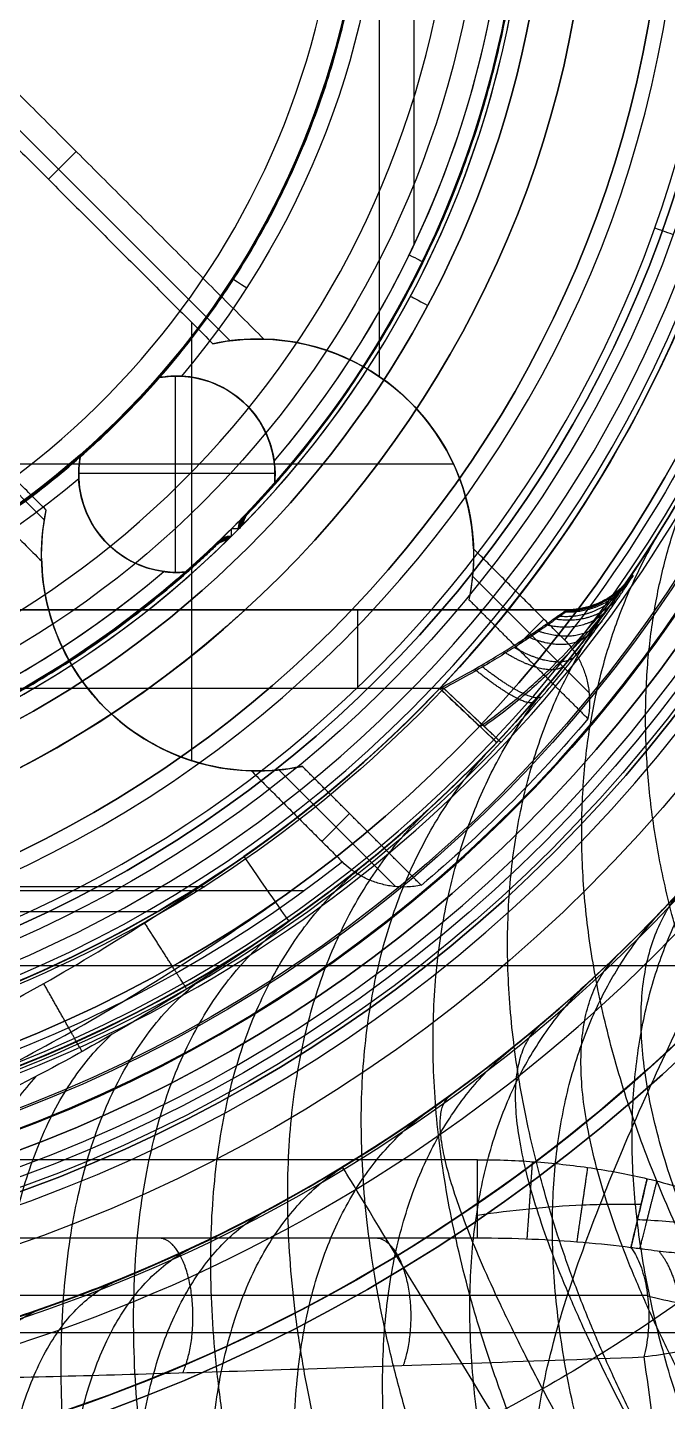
# Model space of a CAD drawing. Header units: centimetres. Extents: x -2.5 to 2.5, y -13.5 to 2.5.
# Drawn here: x 0.637 to 1.452, y -2.008 to -0.258 of the extents above; entities that cross this region are included whole.
import ezdxf

# ---------------------------------------------------------------- set-up
doc = ezdxf.new("R2010")
doc.units = ezdxf.units.CM
doc.layers.add('Default', color=7, linetype='Continuous', true_color=0x000000)

msp = doc.modelspace()

# ---------------------------------------------------------------- linework, layer by layer
at = {"layer": 'Default'}
for p, q in [((1.0854, -0.7032, 3.0503), (1.0854, 0.7032, 3.0503)), ((1.1293, -0.5354, 1.8), (1.1293, 0.5354, 1.8)), ((0.4443, -0.2066, 3.0183), (0.8951, -0.6574, 3.0183)), ((0.6638, -0.4517, 3.0003), (0.6992, -0.4164, 3.0502)), ((0.6587, -0.8856, 3.0107), (0.2962, -0.5231, 3.0107)), ((0.8459, -0.6338, 3.0002), (0.8459, -1.1919, 3.0002)), ((0.9301, -0.6551, 3.0447), (0.9301, -0.6551, 3.0002)), ((0.8258, -0.9523, 1.82), (0.8258, -0.7023, 1.82)), ((0.8273, -0.7023, 1.82), (0.8273, -0.7023, 1.8005)), ((1.1797, -0.8145, 3.0002), (0.6024, -0.8145, 3.0002)), ((0.7023, -0.8258, 1.82), (0.9523, -0.8258, 1.82)), ((0.7023, -0.8273, 1.82), (0.7023, -0.8273, 1.8005)), ((0.9523, -0.8273, 1.82), (0.9523, -0.8273, 1.8037)), ((0.8967, -0.906, 2), (0.8967, -0.8969, 2)), ((0.906, -0.8967, 2), (0.8969, -0.8967, 2)), ((0.6551, -0.9301, 3.0447), (0.6551, -0.9301, 3.0002)), ((1.2051, -0.9301, 3.0447), (1.2051, -0.9301, 3.0002)), ((0.8273, -0.9523, 1.82), (0.8273, -0.9523, 1.8037)), ((1.2038, -0.9571, 3.0247), (1.3523, -1.1056, 3.0247)), ((-1.3244, -1, -3.65), (1.3244, -1, -3.65)), ((1.2594, -1.0472, 3.0002), (1.2947, -1.0119, 3.0502)), ((0.9301, -1.2051, 3.0447), (0.9301, -1.2051, 3.0002)), ((1.1056, -1.3523, 3.0247), (0.9571, -1.2038, 3.0247)), ((1.0472, -1.2594, 3.0002), (1.0119, -1.2947, 3.0502)), ((-0.863, -1.352, -3.9), (0.863, -1.352, -3.9)), ((0.9894, -1.3577, 3.0503), (0.2505, -1.3577, 3.0503)), ((0.802, -1.3846, -3.4), (-0.802, -1.3846, -3.4)), ((0.7728, -1.8, 0.817), (-0.7728, -1.8, 0.817))]:
    msp.add_line(p, q, dxfattribs=at)
for centre, radius, start, end in [((0, 0, -12.2), 2.4997, 270, 90), ((0, 0, -11.7), 2.033, 44.4199, 268.9001), ((0, 0, -3.2), 2, 270, 90), ((0, 0, 1.625), 1.775, 270, 90), ((0, 0, 2.2181), 1.775, 270, 90), ((0, 0, 1.7716), 1.775, 270, 90), ((0, 0, 2.2306), 1.775, 270, 89.5314), ((0, 0, -11.7), 1.7086, 55.0032, 268.5991), ((0, 0, -11.7), 1.7086, 55.0032, 268.5991), ((0, 0, -3.2), 1.7, 270, 90), ((0, 0, 1.9431), 1.695, 270, 90), ((0, 0, 2.1931), 1.695, 270, 90), ((0, 0, 1.9681), 1.67, 270, 90), ((0, 0, -2.3), 1.6, 304.7778, 235.2223), ((0, 0, -2.85), 1.6, 270, 90), ((0, 0, 1.6), 1.575, 110.3329, 69.6671), ((0, 0, 0.5), 1.4698, 270, 90), ((0, 0, 1.4), 1.525, 112.0972, 67.9028), ((0, 0, 1.4), 1.3, 118.4482, 61.5518), ((0, 0, 1.425), 1.275, 118.4482, 61.5518), ((0, 0, 1.7315), 1.275, 118.4482, 61.5518), ((0, 0, 2.0381), 1.275, 269.6397, 61.5518), ((0, 0, 2.1431), 1.1815, 118.723, 61.277), ((0, 0, 2.0975), 1.037, 123.797, 56.203), ((0, 0, -11.7), 1.7086, 268.5991, 6.7221), ((0, 0, -11.7), 1.7086, 268.5991, 6.7221), ((0, 0, -11.7), 2.033, 268.9001, 5.6458), ((0, 0, -12.1), 2.15, 180, 0), ((0, 0, 2.7331), 1.8654, 180, 0), ((0, 0, -12.1), 1.85, 180, 0), ((0, 0, 2.3), 1.82, 180, 0), ((0, 0, 2.28), 1.8, 180, 0), ((0, 0, 1.4), 1.8, 180, 0), ((0, 0, 2.9845), 1.7739, 180, 360), ((0, 0, -11.9502), 1.7, 180, 0), ((0, 0, 1.4), 1.5927, 180, 0), ((0, 0, 1.3), 1.535, 180, 0), ((0, 0, 0.95), 1.535, 180, 0), ((0, 0, 0.865), 1.45, 180, 0), ((0, 0, 2.2036), 2.0033, 268.6052, 0), ((0, 0, 2.0421), 1.8, 270, 0), ((0, 0, -12), 2.15, 180, 0), ((0, 0, -12.2), 1.85, 180, 0), ((0, 0, -2.35), 1.45, 180, 0), ((0, 0, -2.445), 1.355, 180, 0), ((0, 0, -2.85), 1.355, 180, 0), ((0, 0, 0.502), 1.45, 270, 0), ((0, 0, 1.8), 1.2498, 319.5589, 358.7468), ((0, 0, 1.8), 1.2498, 320.8619, 358.7468), ((0.9301, -0.9301, 3.0503), 0.275, 1.6582, 88.3418), ((0.8273, -0.8273, 1.8), 0.125, 7.6297, 87.2861), ((0.8273, -0.8273, 1.8), 0.125, 182.7139, 262.3703), ((0, 0, 1.82), 1.2698, 316.2532, 318.5371), ((0, 0, 2), 1.2683, 314.0476, 315.9524), ((0, 0, 2), 1.275, 314.7176, 315.2824), ((0.9301, -0.9301, 3.0503), 0.275, 181.6582, 268.3418), ((0, 0, 1.8), 1.2498, 271.2532, 310.4411), ((0, 0, 1.8), 1.2498, 271.2532, 310.2723), ((0, 0, -3.4), 1.6001, 268.8984, 316.5695), ((0, 0, -3.999), 1.7039, 270, 316.6998)]:
    msp.add_arc(centre, radius, start, end, dxfattribs=at)
at = {"layer": 'Default', "extrusion": (0, 0, -1)}
for centre, radius, start, end in [((0, 0, 11.6), 2.133, 271.0999, 132.77), ((0, 0, 0.55), 2, 90, 196.6608), ((0, 0, -2.12), 1.845, 90, 270), ((0, 0, 0.9), 1.7, 336.1372, 203.8627), ((0, 0, -0.4), 1.7, 350.0409, 189.9591), ((0, 0, -1.9181), 1.775, 90, 270), ((0, 0, -2.2431), 1.775, 92.1373, 270), ((0, 0, -1.6), 1.75, 90, 270), ((0, 0, -1.9431), 1.75, 90, 270), ((0, 0, -2.1931), 1.75, 90, 270), ((0, 0, -2.1), 2, 121.2771, 271.3948), ((0, 0, 2.95), 1.7, 90, 270), ((0, 0, 3.075), 1.7, 90, 270), ((0, 0, -2.1), 2, 121.2771, 238.7227), ((0, 0, -0.5), 1.6, 350.0409, 189.9591), ((0, 0, -2.1681), 1.67, 90, 270), ((0, 0, -2.0681), 1.67, 90, 270), ((0, 0, -1.575), 1.55, 112.0972, 67.9028), ((0, 0, -1.425), 1.55, 112.0972, 67.9028), ((0, 0, -1.5), 1.55, 112.0972, 67.9028), ((0, 0, -1.4), 1.3, 118.4482, 61.5518), ((0, 0, -2.0084), 1.2682, 116.4705, 63.5295), ((0, 0, -2.1281), 1.2185, 121.2651, 270.3603), ((0, 0, -1.9358), 1.0688, 123.169, 56.831), ((0, 0, -1.8), 1.0898, 139.8675, 220.1325), ((0, 0, 2.3), 1.6, 160.3185, 235.2222), ((0, 0, 2.85), 1.6, 173.0769, 270), ((0, 0, 11.6), 2.133, 176.899, 271.0999), ((0, 0, 11.5897), 2.1324, 177.1805, 270), ((0, 0, 12.2), 2.15, 180, 0), ((0, 0, -2.7003), 1.9124, 180, 360), ((0, 0, 12), 1.85, 180, 0), ((0, 0, -2.3), 1.8322, 180, 0), ((0, 0, -1.721), 1.8, 180, 0), ((0, 0, -2.239), 1.8, 180, 0), ((0, 0, -1.125), 1.535, 180, 0), ((0, 0, 2.325), 1.45, 180, 0), ((0, 0, -0.6835), 1.45, 180, 0), ((0, 0, 2.6475), 1.355, 180, 0), ((0, 0, -2.1979), 1.8, 180, 270), ((0, 0, 12.2), 1.7, 180, 0), ((0, 0, 2.3), 1.45, 180, 0), ((0, 0, 11.7004), 1.7, 180, 271.4009), ((0, 0, -3.0503), 1.68, 180, 218.1628), ((0, 0, -1.9142), 1.269, 181.0979, 223.9022), ((-0.9301, -0.9301, -3.0002), 0.275, 78.0557, 191.9443), ((-0.9301, -0.9301, -3.0253), 0.275, 84.5153, 185.4847), ((-0.8273, -0.8273, -1.81), 0.125, 81.7048, 184.22), ((-0.8273, -0.8273, -1.81), 0.125, 265.7721, 8.3098), ((0, 0, -1.8), 1.0898, 229.8675, 310.1325), ((-0.9301, -0.9301, -3.0002), 0.275, 258.0557, 11.9443), ((0, 0, -1.82), 1.275, 224.3472, 225.6528), ((-0.9301, -0.9301, -3.0253), 0.275, 264.5153, 5.4847), ((0, 0, -1.9142), 1.269, 226.0979, 268.9021), ((0, 0, 3.6), 1.355, 227.562, 312.438), ((0, 0, 3.5), 1.355, 227.562, 312.438), ((0, 0, 3.4), 1.355, 234.273, 305.727), ((0, 0, 3.9), 1.6039, 223.3002, 271.1016), ((0, 0, -3.0002), 1.7666, 220.1292, 229.8708), ((0, 0, -3.0503), 1.68, 231.8372, 308.1628)]:
    msp.add_arc(centre, radius, start, end, dxfattribs=at)
at = {"layer": 'Default', "extrusion": (1.18574e-07, 1.91766e-06, -1)}
msp.add_arc((0, 0, -2.2849), 1.7524, 93.5352, 86.4648, dxfattribs=at)
at = {"layer": 'Default', "extrusion": (-4.41645e-08, 4.39232e-08, 1)}
msp.add_arc((0, 0, -2.2), 1.7, 304.7778, 235.2223, dxfattribs=at)
at = {"layer": 'Default', "extrusion": (1.79245e-07, -2.7403e-07, -1)}
msp.add_arc((0, 0, -2.0518), 1.0678, 123.139, 56.861, dxfattribs=at)
at = {"layer": 'Default', "extrusion": (0.336942, 0.941525, 0)}
msp.add_arc((-1.525, 1.425), 0.025, 180, 270, dxfattribs=at)
at = {"layer": 'Default', "extrusion": (-0.438556, -0.898704, 0)}
msp.add_arc((1.2498, 1.82), 0.02, 270, 0, dxfattribs=at)
at = {"layer": 'Default', "extrusion": (-0.541274, -0.840846, 0)}
msp.add_arc((1.0898, 1.82), 0.02, 180.0937, 270, dxfattribs=at)
at = {"layer": 'Default', "extrusion": (-0.471038, -0.882113, 0)}
msp.add_arc((1.3, 1.425), 0.025, 180, 270, dxfattribs=at)
at = {"layer": 'Default', "extrusion": (0.000203141, -2.20404e-05, -1)}
msp.add_arc((-0.8277, -0.8274, -1.8198), 0.125, 79.8626, 186.1923, dxfattribs=at)
at = {"layer": 'Default', "extrusion": (0.000209256, -0.000224171, -1)}
msp.add_arc((-0.8277, -0.8277, -1.8196), 0.125, 263.8103, 10.1372, dxfattribs=at)
at = {"layer": 'Default', "extrusion": (-0.00444, 2.10107e-08, 0.99999)}
msp.add_arc((1.308, -0.9, -3.5058), 0.1, 270, 325.7848, dxfattribs=at)
at = {"layer": 'Default', "extrusion": (-0.008877, -4.92389e-11, 0.999961)}
msp.add_arc((1.2918, -0.9, -3.8116), 0.1, 270, 325.8258, dxfattribs=at)
at = {"layer": 'Default', "extrusion": (1, 0, 0)}
msp.add_arc((-1.1, -3.5, 1.0574), 0.1, 0, 90, dxfattribs=at)
at = {"layer": 'Default', "extrusion": (-0.687474, -0.726209, -5.03747e-11)}
msp.add_arc((1.6001, -3.3, 0), 0.1, 269.9942, 0.0643, dxfattribs=at)
at = {"layer": 'Default', "extrusion": (0.685821, 0.72777, 3.60116e-10)}
msp.add_arc((-1.6039, -4, 0), 0.1, 90, 179.439, dxfattribs=at)
at = {"layer": 'Default', "extrusion": (-1.39414e-05, -5.99974e-06, -1)}
msp.add_arc((0, 0, 3.2999), 1.7001, 223.4305, 270, dxfattribs=at)
at = {"layer": 'Default', "extrusion": (-0.821371, -0.570395, 2.61895e-08)}
msp.add_arc((1.6, -2.2, 0), 0.1, 270, 0, dxfattribs=at)
at = {"layer": 'Default', "extrusion": (0.853284, 0.521446, -3.22632e-06)}
msp.add_arc((-3.65, 2.1, -0.0053), 1.65, 356.3437, 0, dxfattribs=at)
at = {"layer": 'Default', "extrusion": (0.854665, 0.51918, -1.05271e-05)}
msp.add_arc((-3.65, 2.1, 0), 1.65, 270, 356.3437, dxfattribs=at)
at = {"layer": 'Default', "extrusion": (1, 3.16364e-08, 3.18964e-08)}
msp.add_arc((-1.7, 0.6, 1.2102), 0.1, 180, 270, dxfattribs=at)
at = {"layer": 'Default', "extrusion": (-0.973266, 0.229683, 7.72604e-06)}
msp.add_arc((1.3506, 0.6, -1.7841), 0.1, 269.9999, 334.5402, dxfattribs=at)
at = {"layer": 'Default'}
for points, degree in [([(0.8053, -0.7043, 1.82), (0.8278, -0.6786, 1.82), (0.8703, -0.625, 1.8198), (0.9261, -0.5388, 1.8198), (0.9734, -0.4478, 1.8198), (1.0118, -0.3526, 1.8198), (1.0409, -0.2542, 1.8198), (1.0604, -0.1535, 1.8198), (1.0702, -0.0513, 1.8198), (1.0702, 0.0513, 1.8198), (1.0604, 0.1535, 1.8198), (1.0409, 0.2542, 1.8198), (1.0118, 0.3526, 1.8198), (0.9734, 0.4478, 1.8198), (0.9261, 0.5388, 1.8198), (0.8703, 0.625, 1.8198), (0.8278, 0.6786, 1.82), (0.8053, 0.7043, 1.82)], 3), ([(0.9516, -0.8408, 1.82), (0.9762, -0.813, 1.82), (1.0229, -0.7552, 1.8202), (1.0851, -0.6626, 1.8201), (1.139, -0.565, 1.8202), (1.1841, -0.4631, 1.8201), (1.2201, -0.3575, 1.8201), (1.2468, -0.2493, 1.8201), (1.2638, -0.1391, 1.8202), (1.2687, -0.0649, 1.8202), (1.2695, -0.0278, 1.8202)], 3), ([(0.4909, -0.2081, 3.0503), (0.7145, -0.4317, 3.0503), (0.9381, -0.6552, 3.0503)], 2), ([(0.4905, -0.2783, 3.0002), (0.6818, -0.4697, 3.0002), (0.8732, -0.6611, 3.0002)], 2), ([(1.6744, -0.294, -0.2541), (1.6688, -0.3257, -0.2979), (1.6557, -0.3899, -0.3933), (1.6289, -0.4906, -0.5568), (1.5928, -0.5981, -0.7411), (1.5446, -0.7141, -0.9466), (1.4795, -0.8422, -1.1781), (1.3898, -0.9841, -1.438), (1.2856, -1.1162, -1.6817), (1.1811, -1.2256, -1.8839), (1.0747, -1.3196, -2.0579), (1.0043, -1.3723, -2.1555), (0.9697, -1.3963, -2.2)], 3), ([(0.6611, -0.8732, 3.0002), (0.5011, -0.7132, 3.0002), (0.3411, -0.5533, 3.0002)], 2), ([(0.2959, -0.5787, 3.0503), (0.4756, -0.7584, 3.0503), (0.6552, -0.9381, 3.0503)], 2), ([(0.9381, -0.6552, 3.0503), (0.9154, -0.6546, 3.0347), (0.8939, -0.6567, 3.0179), (0.8732, -0.6611, 3.0002)], 3), ([(0.7043, -0.8053, 1.82), (0.7162, -0.7948, 1.82), (0.7397, -0.7734, 1.82), (0.7734, -0.7397, 1.82), (0.7948, -0.7162, 1.82), (0.8053, -0.7043, 1.82)], 3), ([(0.8332, -0.7025, 1.8), (0.8308, -0.7023, 1.8), (0.8261, -0.7023, 1.8005), (0.8197, -0.7025, 1.8026), (0.8143, -0.703, 1.8055), (0.8103, -0.7035, 1.8089), (0.8073, -0.7039, 1.8126), (0.8056, -0.7042, 1.8164), (0.8053, -0.7043, 1.8188), (0.8053, -0.7043, 1.82)], 3), ([(0.7043, -0.8053, 1.82), (0.7043, -0.8053, 1.8188), (0.7042, -0.8056, 1.8165), (0.7039, -0.8073, 1.8127), (0.7035, -0.8102, 1.809), (0.703, -0.8142, 1.8056), (0.7025, -0.8195, 1.8027), (0.7023, -0.8261, 1.8005), (0.7023, -0.8308, 1.8), (0.7025, -0.8332, 1.8)], 3), ([(0.6552, -0.9381, 3.0503), (0.6546, -0.9154, 3.0347), (0.6567, -0.8939, 3.0179), (0.6611, -0.8732, 3.0002)], 3), ([(0.9118, -0.8912, 1.8206), (0.9111, -0.8919, 1.8408), (0.9098, -0.8932, 1.8809), (0.9079, -0.8952, 1.9407), (0.9066, -0.8965, 1.9803), (0.906, -0.8971, 2)], 3), ([(0.9116, -0.8818, 2), (0.9123, -0.8813, 1.9792), (0.9136, -0.8805, 1.9381), (0.9155, -0.8792, 1.878), (0.9167, -0.8784, 1.8392), (0.9173, -0.878, 1.82)], 3), ([(0.9173, -0.878, 1.82), (0.9165, -0.8789, 1.82), (0.915, -0.8808, 1.8203), (0.9132, -0.8841, 1.8204), (0.9121, -0.8876, 1.8205), (0.9118, -0.89, 1.8206), (0.9118, -0.8912, 1.8206)], 3), ([(0.9118, -0.8912, 1.8206), (0.9118, -0.8912, 1.8205), (0.9118, -0.8912, 1.8203), (0.9118, -0.8912, 1.8201), (0.9118, -0.8912, 1.82)], 3), ([(0.8818, -0.9116, 2), (0.8828, -0.9106, 2), (0.885, -0.9089, 2), (0.8888, -0.907, 2), (0.8929, -0.906, 2), (0.8957, -0.9059, 2), (0.8971, -0.906, 2)], 3), ([(0.8971, -0.906, 2), (0.8965, -0.9066, 1.9803), (0.8952, -0.9079, 1.9407), (0.8932, -0.9098, 1.8809), (0.8919, -0.9111, 1.8408), (0.8912, -0.9118, 1.8206)], 3), ([(0.8408, -0.9516, 1.82), (0.845, -0.9479, 1.82), (0.8534, -0.9404, 1.82), (0.8658, -0.929, 1.82), (0.874, -0.9212, 1.8201), (0.878, -0.9173, 1.8201)], 3), ([(0.878, -0.9173, 1.8201), (0.8784, -0.9167, 1.8393), (0.8792, -0.9155, 1.8781), (0.8805, -0.9136, 1.9382), (0.8813, -0.9123, 1.9792), (0.8818, -0.9116, 2)], 3), ([(0.8912, -0.9118, 1.82), (0.89, -0.9118, 1.82), (0.8876, -0.9121, 1.82), (0.884, -0.9132, 1.82), (0.8808, -0.915, 1.82), (0.8789, -0.9165, 1.8201), (0.878, -0.9173, 1.8201)], 3), ([(0.8912, -0.9118, 1.8206), (0.89, -0.9118, 1.8206), (0.8876, -0.9121, 1.8205), (0.884, -0.9132, 1.8204), (0.8808, -0.915, 1.8204), (0.8789, -0.9165, 1.8201), (0.878, -0.9173, 1.8201)], 3), ([(0.8912, -0.9118, 1.82), (0.8912, -0.9118, 1.8201), (0.8912, -0.9118, 1.8203), (0.8912, -0.9118, 1.8205), (0.8912, -0.9118, 1.8206)], 3), ([(1.205, -0.9222, 3.0503), (1.2057, -0.9449, 3.0347), (1.2035, -0.9664, 3.0179), (1.1992, -0.987, 3.0002)], 3), ([(1.3209, -1.0381, 3.0503), (1.263, -0.9801, 3.0503), (1.205, -0.9222, 3.0503)], 2), ([(0.0278, -1.2695, 1.8202), (0.0649, -1.2687, 1.8202), (0.1391, -1.2638, 1.8202), (0.2493, -1.2468, 1.8202), (0.3575, -1.2201, 1.8202), (0.4631, -1.1841, 1.8202), (0.565, -1.139, 1.8202), (0.6626, -1.0851, 1.8201), (0.7552, -1.0229, 1.8202), (0.813, -0.9762, 1.82), (0.8408, -0.9516, 1.82)], 3), ([(1.4062, -0.9562, -3.4996), (1.4062, -0.9562, -3.4924), (1.4056, -0.9571, -3.4778), (1.4028, -0.961, -3.4555), (1.3981, -0.9678, -3.4334), (1.3912, -0.9775, -3.4115), (1.3822, -0.9902, -3.3904), (1.3706, -1.0061, -3.3702), (1.3562, -1.0254, -3.3514), (1.3388, -1.048, -3.3345), (1.318, -1.074, -3.3201), (1.2938, -1.1031, -3.3089), (1.266, -1.1349, -3.3016), (1.2455, -1.1573, -3.2999), (1.2346, -1.1687, -3.2999)], 3), ([(1.2401, -1.1686, -3.999), (1.2509, -1.1571, -3.999), (1.2714, -1.1347, -3.9973), (1.2989, -1.1029, -3.99), (1.3229, -1.0738, -3.9788), (1.3434, -1.0477, -3.9643), (1.3606, -1.025, -3.9473), (1.3747, -1.0057, -3.9284), (1.3859, -0.9899, -3.9082), (1.3946, -0.9772, -3.8871), (1.4011, -0.9676, -3.8652), (1.4055, -0.9609, -3.8431), (1.4079, -0.957, -3.821), (1.4083, -0.9562, -3.8065), (1.4083, -0.9562, -3.7993)], 3), ([(1.4083, -0.9562, -3.7993), (1.408, -0.9562, -3.766), (1.4074, -0.9562, -3.6994), (1.4067, -0.9562, -3.5995), (1.4064, -0.9562, -3.5329), (1.4062, -0.9562, -3.4996)], 3), ([(1.1992, -0.987, 3.0002), (1.2749, -1.0628, 3.0002), (1.3507, -1.1386, 3.0002)], 2), ([(-1.3255, -1, -3.8), (0, -1, -3.8), (1.3255, -1, -3.8)], 2), ([(0.9143, -1, -3.6), (0, -1, -3.6), (-0.9143, -1, -3.6)], 2), ([(0.9143, -1, -3.5), (0.9143, -1, -3.4957), (0.9137, -1.0005, -3.4871), (0.911, -1.0031, -3.4743), (0.9062, -1.0074, -3.4615), (0.8991, -1.0137, -3.4488), (0.8894, -1.0222, -3.4365), (0.8768, -1.0331, -3.4251), (0.861, -1.0464, -3.415), (0.8418, -1.0619, -3.4069), (0.8189, -1.0797, -3.4014), (0.8009, -1.0931, -3.4), (0.7912, -1.1, -3.4)], 3), ([(1.3235, -1, -3.5), (1.1189, -1, -3.5), (0.9143, -1, -3.5)], 2), ([(0.9143, -1, -3.5), (0.9143, -1, -3.55), (0.9143, -1, -3.6)], 2), ([(1.162, -1.1, -3.4), (1.1732, -1.0941, -3.4), (1.1943, -1.0825, -3.4011), (1.2219, -1.0667, -3.4053), (1.2456, -1.0523, -3.4117), (1.2658, -1.0395, -3.4199), (1.2827, -1.0284, -3.4297), (1.2964, -1.0191, -3.4407), (1.3071, -1.0117, -3.4525), (1.3148, -1.0062, -3.4646), (1.32, -1.0025, -3.4768), (1.3229, -1.0004, -3.4886), (1.3235, -1, -3.4962), (1.3235, -1, -3.5)], 3), ([(1.3255, -1, -3.8), (1.3256, -1, -3.8038), (1.3251, -1.0004, -3.8115), (1.3226, -1.0025, -3.8233), (1.3178, -1.0062, -3.8354), (1.3103, -1.0117, -3.8475), (1.3, -1.0191, -3.8594), (1.2865, -1.0285, -3.8704), (1.2699, -1.0396, -3.8802), (1.25, -1.0524, -3.8884), (1.2265, -1.0668, -3.8948), (1.1993, -1.0826, -3.899), (1.1784, -1.0941, -3.9), (1.1673, -1.1, -3.9)], 3), ([(1.3255, -1, -3.8), (1.3252, -1, -3.7667), (1.3247, -1, -3.7), (1.324, -1, -3.6), (1.3237, -1, -3.5333), (1.3235, -1, -3.5)], 3), ([(1.3209, -1.0381, 3.0503), (1.3239, -1.0411, 3.0503), (1.3298, -1.0477, 3.0497), (1.3375, -1.0591, 3.0471), (1.3441, -1.0721, 3.0426), (1.3492, -1.0868, 3.0358), (1.3525, -1.103, 3.0266), (1.3533, -1.1204, 3.0149), (1.3519, -1.1325, 3.0054), (1.3507, -1.1386, 3.0002)], 3), ([(1.1673, -1.1, -3.9), (0, -1.1, -3.9), (-1.1673, -1.1, -3.9)], 2), ([(1.162, -1.1, -3.4), (0.9766, -1.1, -3.4), (0.7912, -1.1, -3.4)], 2), ([(0.9222, -1.205, 3.0503), (0.9449, -1.2057, 3.0347), (0.9664, -1.2035, 3.0179), (0.987, -1.1992, 3.0002)], 3), ([(0.9222, -1.205, 3.0503), (0.9801, -1.263, 3.0503), (1.0381, -1.3209, 3.0503)], 2), ([(1.1386, -1.3507, 3.0002), (1.0628, -1.2749, 3.0002), (0.987, -1.1992, 3.0002)], 2), ([(1.645, -1.2789, 0.0726), (1.6229, -1.4162, 0.0254), (1.5728, -1.673, -0.0655), (1.4846, -2.0083, -0.1873), (1.3894, -2.2933, -0.2921), (1.2884, -2.5362, -0.3837), (1.1843, -2.7412, -0.4628), (1.0793, -2.9133, -0.5305), (0.9757, -3.0566, -0.5875), (0.8733, -3.1749, -0.6358), (0.7715, -3.2741, -0.6769), (0.668, -3.3585, -0.7124), (0.567, -3.4266, -0.7413), (0.4702, -3.4801, -0.764), (0.3752, -3.5216, -0.7819), (0.2801, -3.5532, -0.7957), (0.1849, -3.5752, -0.8054), (0.091, -3.5882, -0.811), (0.0301, -3.5905, -0.8122), (0, -3.5905, -0.8122)], 3), ([(0, -1.6783, -2.3), (0.0283, -1.6783, -2.3), (0.0864, -1.6758, -2.3), (0.1769, -1.6636, -2.3), (0.2732, -1.6419, -2.3), (0.3788, -1.6084, -2.3), (0.4952, -1.5607, -2.3), (0.6224, -1.4971, -2.3), (0.7606, -1.4164, -2.3), (0.8607, -1.3503, -2.3), (0.9126, -1.3142, -2.3)], 3), ([(1.1386, -1.3507, 3.0002), (1.1325, -1.3519, 3.0054), (1.1204, -1.3533, 3.0149), (1.103, -1.3525, 3.0266), (1.0868, -1.3492, 3.0358), (1.0721, -1.3441, 3.0426), (1.0591, -1.3375, 3.0471), (1.0477, -1.3298, 3.0497), (1.0411, -1.3239, 3.0503), (1.0381, -1.3209, 3.0503)], 3), ([(0.9697, -1.3963, -2.2), (0.9162, -1.4335, -2.2022), (0.8141, -1.5007, -2.2065), (0.675, -1.5815, -2.2119), (0.5491, -1.6444, -2.2164), (0.4354, -1.6916, -2.2201), (0.3338, -1.7255, -2.2229), (0.2426, -1.7488, -2.225), (0.1576, -1.7642, -2.2264), (0.0767, -1.7728, -2.2272), (0.0253, -1.7745, -2.2274), (0, -1.7745, -2.2274)], 3), ([(-1.95, -1.4528, 3.2502), (0, -1.4528, 3.2502), (1.95, -1.4528, 3.2502)], 2), ([(1.2102, -1.7, 0.5), (0, -1.7, 0.5), (-1.2102, -1.7, 0.5)], 2), ([(1.2102, -1.7, 0.5), (1.2361, -1.7, 0.5), (1.2866, -1.702, 0.5), (1.3602, -1.7105, 0.5), (1.4048, -1.7192, 0.5), (1.4262, -1.7242, 0.5)], 3), ([(1.4262, -1.7242, 0.5), (1.4401, -1.7275, 0.5), (1.4665, -1.7345, 0.5), (1.5026, -1.7462, 0.5), (1.5244, -1.7548, 0.5), (1.5347, -1.7592, 0.5)], 3), ([(1.6309, -1.7708, 0.4248), (1.6296, -1.7785, 0.4259), (1.6268, -1.7938, 0.4291), (1.621, -1.8164, 0.4366), (1.6133, -1.8383, 0.4466), (1.6033, -1.8587, 0.459), (1.5907, -1.878, 0.4737), (1.5747, -1.8958, 0.4906), (1.5547, -1.9116, 0.5095), (1.5304, -1.9251, 0.5296), (1.5007, -1.9364, 0.5509), (1.4641, -1.9454, 0.5726), (1.4367, -1.9495, 0.5855), (1.4221, -1.9512, 0.5914)], 3), ([(1.2102, -1.8, 0.6), (0, -1.8, 0.6), (-1.2102, -1.8, 0.6)], 2), ([(1.2102, -1.8, 0.6), (1.1393, -1.8, 0.6355), (1.0041, -1.8, 0.7041), (0.8196, -1.8, 0.7958), (0.6503, -1.8, 0.874), (0.4944, -1.8, 0.9368), (0.3535, -1.8, 0.9826), (0.2264, -1.8, 1.0124), (0.1099, -1.8, 1.0289), (-0.0013, -1.8, 1.034), (-0.113, -1.8, 1.0286), (-0.2301, -1.8, 1.0118), (-0.3574, -1.8, 0.9815), (-0.4976, -1.8, 0.9357), (-0.6528, -1.8, 0.8728), (-0.8218, -1.8, 0.7947), (-1.0055, -1.8, 0.7034), (-1.1398, -1.8, 0.6352), (-1.2102, -1.8, 0.6)], 3), ([(1.4055, -1.8121, 0.557), (1.386, -1.8096, 0.5612), (1.3455, -1.8052, 0.5701), (1.2798, -1.801, 0.5846), (1.2338, -1.8, 0.5948), (1.2102, -1.8, 0.6)], 3), ([(1.4055, -1.8121, 0.557), (1.4076, -1.8147, 0.5612), (1.4114, -1.8206, 0.5694), (1.4167, -1.8315, 0.5801), (1.421, -1.8441, 0.5892), (1.4245, -1.8582, 0.5963), (1.4269, -1.8734, 0.6013), (1.4282, -1.8893, 0.604), (1.4284, -1.9055, 0.6043), (1.4274, -1.9215, 0.6024), (1.4254, -1.9369, 0.5981), (1.4233, -1.9466, 0.5939), (1.4221, -1.9512, 0.5914)], 3), ([(-1.95, -1.9202, 2.7003), (0, -1.9202, 2.7003), (1.95, -1.9202, 2.7003)], 2), ([(1.4221, -1.9512, 0.5914), (1.4289, -2.0024, 0.5542), (1.4434, -2.1066, 0.4845), (1.4664, -2.2661, 0.3949), (1.4893, -2.4289, 0.3195), (1.5113, -2.5955, 0.258), (1.5302, -2.7562, 0.2127), (1.5444, -2.8987, 0.1833), (1.5488, -3.023, 0.1655), (1.5453, -3.1532, 0.1536), (1.5436, -3.2545, 0.15), (1.5427, -3.308, 0.15)], 3)]:
    msp.add_open_spline(points, degree=degree, dxfattribs=at)
for points, knots in [([(1.0384, -1.7093, 2.1), (1.059, -1.6968, 2.1), (1.1009, -1.6703, 2.0975), (1.1646, -1.6266, 2.0857), (1.2308, -1.5772, 2.0649), (1.3001, -1.5207, 2.0334), (1.3724, -1.456, 1.9891), (1.4473, -1.3818, 1.93), (1.5241, -1.2969, 1.8537), (1.6037, -1.1975, 1.7551), (1.6815, -1.0858, 1.6346), (1.7489, -0.9727, 1.5034), (1.7989, -0.8758, 1.3847), (1.8377, -0.7909, 1.2758), (1.8678, -0.7164, 1.1762), (1.8915, -0.651, 1.0849), (1.9101, -0.5936, 1.0009), (1.9249, -0.5436, 0.9237), (1.9365, -0.5004, 0.8525), (1.9456, -0.4635, 0.7869), (1.9527, -0.4327, 0.7265), (1.9581, -0.4073, 0.6709), (1.9622, -0.3872, 0.6198), (1.9651, -0.3719, 0.573), (1.9672, -0.3607, 0.5303), (1.9686, -0.3531, 0.4917), (1.9694, -0.3485, 0.457), (1.9698, -0.3463, 0.4264), (1.9699, -0.3459, 0.4084), (1.9699, -0.3459, 0.4)], [0, 0, 0, 0, 0.940384, 1.880814, 2.821243, 3.761672, 4.702101, 5.64253, 6.58296, 7.523389, 8.463818, 9.404247, 10.344677, 11.285106, 12.225535, 13.165964, 14.106394, 15.046823, 15.987252, 16.927681, 17.86811, 18.80854, 19.748969, 20.689398, 21.629827, 22.570257, 23.510686, 24.451115, 25.391544, 25.391544, 25.391544, 25.391544]), ([(1.8978, -0.6311, -0.6358), (1.8746, -0.7008, -0.7368), (1.8223, -0.8334, -0.9356), (1.7233, -1.022, -1.2263), (1.6134, -1.1871, -1.484), (1.4955, -1.3321, -1.7114), (1.3731, -1.4574, -1.9084), (1.2488, -1.5649, -2.0775), (1.1244, -1.6562, -2.2212), (1.0013, -1.7332, -2.3423), (0.8803, -1.7975, -2.4434), (0.762, -1.8506, -2.5268), (0.6465, -1.8939, -2.5949), (0.5337, -1.9286, -2.6494), (0.4235, -1.9557, -2.6919), (0.3155, -1.9759, -2.7236), (0.2088, -1.99, -2.7457), (0.1036, -1.9982, -2.7585), (0.0343, -2, -2.7613), (0, -2, -2.7613)], [0, 0, 0, 0, 1.999729, 3.999461, 5.999193, 7.998925, 9.998657, 11.998389, 13.99812, 15.997852, 17.997584, 19.997316, 21.997048, 23.99678, 25.996512, 27.996244, 29.995975, 31.995707, 33.995439, 33.995439, 33.995439, 33.995439]), ([(-0.7043, -0.8053, 1.82), (-0.6786, -0.8278, 1.82), (-0.625, -0.8703, 1.8198), (-0.5388, -0.9261, 1.8199), (-0.4478, -0.9734, 1.8198), (-0.3526, -1.0118, 1.8199), (-0.2542, -1.0409, 1.8198), (-0.1535, -1.0604, 1.8198), (-0.0513, -1.0702, 1.8198), (0.0513, -1.0702, 1.8198), (0.1535, -1.0604, 1.8198), (0.2542, -1.0409, 1.8198), (0.3526, -1.0118, 1.8198), (0.4478, -0.9734, 1.8198), (0.5388, -0.9261, 1.8198), (0.625, -0.8703, 1.8198), (0.6786, -0.8278, 1.82), (0.7043, -0.8053, 1.82)], [-15.391544, -15.391544, -15.391544, -15.391544, -14.365473, -13.339367, -12.313262, -11.287157, -10.261052, -9.234947, -8.208841, -7.182736, -6.156631, -5.130526, -4.104421, -3.078316, -2.05221, -1.026105, 0, 0, 0, 0]), ([(0.9516, -0.8408, 1.82), (0.9516, -0.8408, 1.819), (0.9516, -0.8405, 1.8168), (0.9518, -0.8391, 1.8135), (0.952, -0.8367, 1.8102), (0.9522, -0.8333, 1.8072), (0.9523, -0.8291, 1.8045), (0.9523, -0.8239, 1.8022), (0.952, -0.8177, 1.8005), (0.9515, -0.8131, 1.8), (0.9512, -0.8107, 1.8)], [-0.3961672, -0.3961672, -0.3961672, -0.3961672, -0.3471037, -0.2975175, -0.2479312, -0.198345, -0.1487587, -0.0991725, -0.0495862, 0, 0, 0, 0]), ([(0.906, -0.8971, 2), (0.9059, -0.8957, 2), (0.906, -0.8929, 2), (0.907, -0.8888, 2), (0.9089, -0.885, 2), (0.9106, -0.8828, 2), (0.9116, -0.8818, 2)], [-0.1689512, -0.1689512, -0.1689512, -0.1689512, -0.1267134, -0.0844756, -0.0422378, 0, 0, 0, 0]), ([(0.9075, -0.888, 2), (0.9077, -0.8879, 1.9904), (0.9084, -0.8877, 1.9673), (0.9094, -0.8873, 1.9316), (0.9105, -0.8869, 1.893), (0.9116, -0.8865, 1.8562), (0.9123, -0.8862, 1.8321), (0.9126, -0.886, 1.8205)], [0.1347652, 0.1347652, 0.1347652, 0.1347652, 0.1517378, 0.1753313, 0.1975874, 0.2196693, 0.2401293, 0.2401293, 0.2401293, 0.2401293]), ([(0.9173, -0.878, 1.82), (0.9165, -0.8789, 1.82), (0.915, -0.8808, 1.8199), (0.9132, -0.884, 1.82), (0.9121, -0.8876, 1.82), (0.9118, -0.89, 1.82), (0.9118, -0.8912, 1.82)], [0, 0, 0, 0, 0.0366819, 0.0733836, 0.1100854, 0.1467871, 0.1467871, 0.1467871, 0.1467871]), ([(0.9156, -0.8801, 1.82), (0.9151, -0.8809, 1.82), (0.9136, -0.8832, 1.8201), (0.9122, -0.887, 1.8202), (0.9118, -0.89, 1.8203), (0.9118, -0.8912, 1.8203)], [0.052978, 0.052978, 0.052978, 0.052978, 0.0815745, 0.1365544, 0.1733568, 0.1733568, 0.1733568, 0.1733568]), ([(0.886, -0.9126, 1.8205), (0.886, -0.9126, 1.822), (0.8862, -0.9121, 1.8377), (0.8866, -0.9112, 1.8688), (0.8871, -0.9099, 1.9152), (0.8876, -0.9086, 1.9593), (0.8879, -0.9078, 1.988), (0.888, -0.9075, 2)], [0.7598846, 0.7598846, 0.7598846, 0.7598846, 0.7625517, 0.7874702, 0.8146948, 0.8441893, 0.8652348, 0.8652348, 0.8652348, 0.8652348]), ([(0.8912, -0.9118, 1.8203), (0.8907, -0.9118, 1.8203), (0.8888, -0.9119, 1.8203), (0.8855, -0.9127, 1.8202), (0.8826, -0.914, 1.8201), (0.8812, -0.9149, 1.82), (0.8809, -0.915, 1.82)], [0.0260536, 0.0260536, 0.0260536, 0.0260536, 0.0423827, 0.0847091, 0.1264871, 0.1362608, 0.1362608, 0.1362608, 0.1362608]), ([(1.2808, -2.1085, 0.9498), (1.2808, -2.0727, 0.9812), (1.2888, -1.9979, 1.0436), (1.3221, -1.8744, 1.1312), (1.369, -1.7468, 1.207), (1.4249, -1.6169, 1.2711), (1.4861, -1.4864, 1.3239), (1.5497, -1.3573, 1.3665), (1.6149, -1.2291, 1.4002), (1.6817, -1.1, 1.4264), (1.7344, -0.9992, 1.4411), (1.7646, -0.9416, 1.4474), (1.7715, -0.9283, 1.4488)], [1.131803, 1.131803, 1.131803, 1.131803, 5.068049, 8.702734, 12.10703, 15.391469, 18.50022, 21.420031, 24.221033, 26.973401, 29.704206, 30.513827, 30.513827, 30.513827, 30.513827]), ([(0.8107, -0.9512, 1.8), (0.8131, -0.9515, 1.8), (0.8177, -0.952, 1.8005), (0.8239, -0.9523, 1.8022), (0.8291, -0.9523, 1.8045), (0.8333, -0.9522, 1.8072), (0.8367, -0.952, 1.8103), (0.8391, -0.9518, 1.8136), (0.8405, -0.9516, 1.8169), (0.8408, -0.9516, 1.819), (0.8408, -0.9516, 1.82)], [-0.396485, -0.396485, -0.396485, -0.396485, -0.3469244, -0.2973637, -0.2478031, -0.1982425, -0.1486819, -0.0991212, -0.0495606, -0.0005237, -0.0005237, -0.0005237, -0.0005237]), ([(1.2134, -1.1486, -3.3707), (1.2134, -1.1486, -3.3707), (1.2292, -1.1376, -3.3668), (1.2592, -1.1147, -3.3619), (1.3004, -1.0778, -3.3643), (1.3347, -1.0425, -3.3769), (1.3618, -1.0116, -3.3991), (1.3809, -0.988, -3.4292), (1.3918, -0.9738, -3.4638), (1.3942, -0.9707, -3.4882), (1.3943, -0.9707, -3.4997), (1.3943, -0.9707, -3.4997)], [0, 0, 0, 0, 0, 0.191233, 0.363292, 0.518354, 0.658127, 0.784384, 0.897807, 1, 1, 1, 1, 1]), ([(1.3959, -0.9711, -3.7994), (1.3961, -0.971, -3.8136), (1.393, -0.9756, -3.8436), (1.3775, -0.9963, -3.8838), (1.351, -1.0287, -3.9149), (1.3146, -1.0681, -3.9334), (1.2695, -1.1101, -3.9384), (1.2361, -1.1359, -3.9333), (1.2185, -1.1483, -3.9289)], [0, 0, 0, 0, 0.127159, 0.267045, 0.421247, 0.593632, 0.785821, 1, 1, 1, 1]), ([(1.3703, -0.9884, -3.4998), (1.3704, -0.9884, -3.5325), (1.371, -0.9884, -3.6324), (1.3717, -0.9884, -3.7323), (1.3724, -0.9884, -3.7996)], [0.030003, 0.030003, 0.030003, 0.030003, 1.010513, 3.030303, 3.030303, 3.030303, 3.030303]), ([(1.9411, -1.1507, 0.0005), (1.9205, -1.2711, -0.0486), (1.8733, -1.5027, -0.1464), (1.7835, -1.8312, -0.2895), (1.6823, -2.121, -0.4179), (1.5757, -2.3704, -0.5292), (1.4649, -2.5845, -0.6266), (1.3497, -2.7714, -0.713), (1.2313, -2.9339, -0.789), (1.1154, -3.0697, -0.8528), (1.0012, -3.1833, -0.9072), (0.8861, -3.2806, -0.9543), (0.7708, -3.3628, -0.9945), (0.6564, -3.4309, -1.0279), (0.5447, -3.4855, -1.0548), (0.4347, -3.5283, -1.0761), (0.3249, -3.5609, -1.0924), (0.215, -3.5837, -1.1039), (0.1062, -3.5972, -1.1106), (0.0352, -3.5997, -1.1121), (0, -3.5997, -1.1121)], [-35.873472, -35.873472, -35.873472, -35.873472, -33.880462, -31.887452, -29.894442, -27.901432, -25.908422, -23.915412, -21.922402, -19.929392, -17.936382, -15.943372, -13.950362, -11.957352, -9.964342, -7.971332, -5.978322, -3.985312, -1.992302, 0, 0, 0, 0]), ([(0, -1.7491, -2.2707), (0, -1.7491, -2.2707), (0.0337, -1.7491, -2.2707), (0.1018, -1.7457, -2.2707), (0.2073, -1.7302, -2.2707), (0.3194, -1.7027, -2.2707), (0.4399, -1.6612, -2.2707), (0.566, -1.6056, -2.2707), (0.6956, -1.5372, -2.2707), (0.8254, -1.4587, -2.2707), (0.9107, -1.4016, -2.2707), (0.953, -1.3723, -2.2707)], [0, 0, 0, 0, 0, 0.095495, 0.193336, 0.303185, 0.424853, 0.558747, 0.7004, 0.84951, 1, 1, 1, 1]), ([(1.2102, -1.7707, 0.5293), (1.2319, -1.7674, 0.526), (1.2761, -1.7618, 0.5198), (1.3455, -1.7568, 0.5118), (1.3934, -1.7562, 0.5076), (1.4186, -1.7568, 0.5058), (1.4186, -1.7568, 0.5058)], [0, 0, 0, 0, 0.322184, 0.647082, 1, 1, 1, 1, 1]), ([(1.5347, -1.7592, 0.5), (1.5352, -1.7634, 0.5), (1.536, -1.7715, 0.5004), (1.5361, -1.7822, 0.502), (1.5351, -1.7916, 0.5043), (1.5329, -1.7994, 0.5072), (1.5297, -1.8055, 0.5103), (1.5258, -1.8101, 0.5134), (1.521, -1.8137, 0.5167), (1.5151, -1.8165, 0.5202), (1.5079, -1.8185, 0.524), (1.4995, -1.8197, 0.528), (1.4899, -1.8202, 0.5321), (1.4791, -1.82, 0.5362), (1.4672, -1.8193, 0.5404), (1.454, -1.8181, 0.5446), (1.4394, -1.8164, 0.5488), (1.4234, -1.8145, 0.5529), (1.4117, -1.8129, 0.5557), (1.4055, -1.8121, 0.557)], [0, 0, 0, 0, 0.10993, 0.219863, 0.329796, 0.439729, 0.549662, 0.659595, 0.769528, 0.879461, 0.989394, 1.099327, 1.20926, 1.319192, 1.429125, 1.539058, 1.648991, 1.758924, 1.868857, 1.868857, 1.868857, 1.868857]), ([(1.414, -1.7762, 0.5154), (1.418, -1.7764, 0.515), (1.4347, -1.7772, 0.513), (1.4641, -1.7792, 0.5098), (1.5004, -1.7834, 0.5064), (1.5242, -1.7873, 0.5046), (1.5352, -1.7894, 0.5038)], [0.14486377, 0.14486377, 0.14486377, 0.14486377, 0.15334372, 0.17975913, 0.20607006, 0.22886175, 0.22886175, 0.22886175, 0.22886175]), ([(1.4267, -1.8735, 0.6009), (1.4406, -1.8768, 0.5952), (1.4665, -1.8828, 0.5828), (1.502, -1.8892, 0.5608), (1.5334, -1.8897, 0.5367), (1.5603, -1.8814, 0.5122), (1.5818, -1.8628, 0.4907), (1.5967, -1.8353, 0.4751), (1.6048, -1.8019, 0.4675), (1.6062, -1.7792, 0.468), (1.6063, -1.7679, 0.4693), (1.6063, -1.7679, 0.4693)], [0.000006, 0.000006, 0.000006, 0.000006, 0.1503755, 0.2875183, 0.4132639, 0.528431, 0.634121, 0.7432535, 0.8646852, 1, 1.0000028, 1.0000028, 1.0000028, 1.0000028]), ([(1.5292, -1.8351, -0.1246), (1.5191, -1.8429, -0.1392), (1.4669, -1.8823, -0.2145), (1.3739, -1.9456, -0.342), (1.2518, -2.0159, -0.4966), (1.1358, -2.0727, -0.6332), (1.0231, -2.1195, -0.7567), (0.9113, -2.158, -0.8705), (0.8031, -2.1882, -0.9724), (0.7034, -2.2102, -1.0591), (0.6147, -2.2253, -1.1301), (0.5354, -2.2355, -1.1884), (0.4617, -2.2425, -1.2381), (0.3904, -2.247, -1.2815), (0.3208, -2.2496, -1.3188), (0.2528, -2.2508, -1.3498), (0.186, -2.251, -1.3743), (0.1187, -2.2507, -1.3923), (0.0568, -2.2504, -1.4018), (0.0169, -2.2503, -1.4036), (0, -2.2503, -1.4036)], [14.86413, 14.86413, 14.86413, 14.86413, 15.562228, 18.458655, 21.119642, 23.517518, 25.848067, 28.188775, 30.468217, 32.573514, 34.433886, 36.099976, 37.694218, 39.302963, 40.924426, 42.545401, 44.183165, 45.861617, 47.655354, 48.97419, 48.97419, 48.97419, 48.97419]), ([(1.7774, -1.8385, -0.2931), (1.7671, -1.8479, -0.308), (1.7141, -1.896, -0.3841), (1.6187, -1.9746, -0.5134), (1.4913, -2.065, -0.6708), (1.3684, -2.141, -0.8104), (1.247, -2.2062, -0.937), (1.1245, -2.2629, -1.0541), (1.0036, -2.3107, -1.1595), (0.8898, -2.3486, -1.2494), (0.7866, -2.3775, -1.3234), (0.6925, -2.3998, -1.3845), (0.6032, -2.4175, -1.4368), (0.5152, -2.4319, -1.4825), (0.4272, -2.4433, -1.5221), (0.3395, -2.4521, -1.555), (0.2516, -2.4586, -1.5812), (0.1614, -2.463, -1.6004), (0.0775, -2.4652, -1.6105), (0.0231, -2.4656, -1.6125), (0, -2.4656, -1.6125)], [8.72045, 8.72045, 8.72045, 8.72045, 9.401664, 12.224496, 14.81787, 17.154818, 19.42615, 21.707383, 23.928906, 25.98071, 27.793811, 29.417568, 30.971302, 32.53917, 34.119433, 35.69922, 37.295371, 38.931175, 40.679335, 41.964588, 41.964588, 41.964588, 41.964588]), ([(1.4266, -1.873, 0.6007), (1.3254, -1.873, 0.6495), (1.1335, -1.873, 0.7463), (0.857, -1.873, 0.8859), (0.5991, -1.873, 1.0026), (0.352, -1.873, 1.0873), (0.1052, -1.873, 1.1322), (-0.1518, -1.873, 1.1283), (-0.4183, -1.873, 1.0694), (-0.6799, -1.873, 0.9684), (-0.9317, -1.873, 0.8486), (-1.1776, -1.873, 0.7238), (-1.3414, -1.873, 0.6419), (-1.426, -1.873, 0.601)], [0.310957, 0.310957, 0.310957, 0.310957, 3.857067, 7.078632, 9.983778, 12.572517, 14.958181, 17.368997, 20.051775, 23.022532, 25.885293, 28.686622, 31.653513, 31.653513, 31.653513, 31.653513]), ([(-0.0483, -1.9853, 1.0834), (-0.0143, -1.9854, 1.0847), (0.0554, -1.9854, 1.0846), (0.1619, -1.9849, 1.0761), (0.2746, -1.9838, 1.0581), (0.394, -1.982, 1.03), (0.5235, -1.9796, 0.9904), (0.6673, -1.9761, 0.9372), (0.8269, -1.9716, 0.8697), (1.0029, -1.966, 0.789), (1.1986, -1.9592, 0.6959), (1.3445, -1.954, 0.627), (1.4221, -1.9512, 0.5914)], [14.466655, 14.466655, 14.466655, 14.466655, 15.981697, 17.579867, 19.178036, 20.776206, 22.374376, 23.972545, 25.570715, 27.168885, 28.767055, 30.365224, 30.365224, 30.365224, 30.365224])]:
    msp.add_open_spline(points, degree=3, knots=knots, dxfattribs=at)
for points, weights in [([(1.5687, -1.6731, -0.0662), (1.3941, -1.3349, -0.3592), (1.3804, -1.029, -0.7138), (1.5067, -0.7873, -1.0789)], [1.00105375188, 1.00912260977, 1.06353050787, 1.16427744617]), ([(0.9069, -0.8962, 1.9708), (0.9066, -0.8905, 1.971), (0.9086, -0.8852, 1.9711), (0.9125, -0.8812, 1.9714)], [1.04784771699, 0.986938570005, 0.984181479479, 1.03957644541]), ([(0.9082, -0.8948, 1.9307), (0.908, -0.8894, 1.9308), (0.91, -0.8843, 1.931), (0.9138, -0.8803, 1.9312)], [1.03786935325, 0.98530346992, 0.987462024423, 1.04434501676]), ([(0.9094, -0.8936, 1.8928), (0.9094, -0.8883, 1.8929), (0.9114, -0.8833, 1.893), (0.915, -0.8795, 1.8932)], [1.02988978256, 0.984552790759, 0.990791353783, 1.04860547163]), ([(0.9107, -0.8924, 1.8552), (0.9107, -0.8872, 1.8553), (0.9127, -0.8825, 1.8554), (0.9162, -0.8788, 1.8556)], [1.02314386452, 0.984455273679, 0.994272207702, 1.05259466659]), ([(0.9122, -0.8876, 1.82), (0.9122, -0.8876, 1.8202), (0.9122, -0.8876, 1.8203), (0.9122, -0.8876, 1.8205)], [1.0000355911, 0.999983605817, 0.999988568823, 1.00005048012]), ([(0.9141, -0.8825, 1.82), (0.9141, -0.8825, 1.8201), (0.9141, -0.8825, 1.8202), (0.9141, -0.8825, 1.8203)], [1.00000767618, 0.99998967335, 1.00000333685, 1.00004866668]), ([(1.515, -1.8887, -0.144), (1.3034, -1.4958, -0.4526), (1.2896, -1.1481, -0.8511), (1.4478, -0.891, -1.2676)], [1.00011808066, 0.997103150814, 1.05182291941, 1.16427738644]), ([(0.8943, -0.9088, 1.9137), (0.8889, -0.9086, 1.9138), (0.8838, -0.9106, 1.914), (0.88, -0.9144, 1.9142)], [1.03413530776, 0.984873695418, 0.988930185572, 1.04630477822]), ([(0.8959, -0.9072, 1.9639), (0.8903, -0.9069, 1.964), (0.8851, -0.9088, 1.9642), (0.881, -0.9127, 1.9644)], [1.04600092884, 0.986584461274, 0.984726341555, 1.04042656969]), ([(0.878, -0.9173, 1.8201), (0.878, -0.9173, 1.8201), (0.878, -0.9173, 1.8201), (0.878, -0.9173, 1.8201)], [1.00002427095, 1.00002427569, 1.00002428044, 1.0000242852]), ([(0.8914, -0.9116, 1.8249), (0.8864, -0.9118, 1.825), (0.8817, -0.9137, 1.8252), (0.8782, -0.9172, 1.8253)], [1.01846065344, 0.984775118151, 0.997189601396, 1.05570410318]), ([(0.8928, -0.9103, 1.8673), (0.8876, -0.9103, 1.8674), (0.8827, -0.9122, 1.8676), (0.879, -0.9158, 1.8678)], [1.02520745983, 0.984413909237, 0.993132897228, 1.05136442381]), ([(0.8817, -0.9145, 1.82), (0.8817, -0.9145, 1.8201), (0.8817, -0.9145, 1.8202), (0.8817, -0.9145, 1.8204)], [1.00000104984, 0.99999487507, 1.00001593862, 1.00006424048]), ([(0.8855, -0.9128, 1.82), (0.8855, -0.9128, 1.8202), (0.8855, -0.9128, 1.8203), (0.8855, -0.9128, 1.8205)], [1.00001617997, 0.999985281353, 0.999998637662, 1.0000562489]), ([(0.8896, -0.9119, 1.82), (0.8896, -0.9119, 1.8202), (0.8896, -0.9119, 1.8204), (0.8896, -0.9119, 1.8206)], [1.0000478475, 0.999980866355, 0.999984209791, 1.0000578778]), ([(1.4033, -0.9602, -3.461), (1.3841, -0.9884, -3.4693), (1.3538, -1.0028, -3.4763), (1.3208, -1.0019, -3.4807)], [1.00990076561, 0.97580061741, 1.02978608955, 1.17185718202]), ([(1.4062, -0.9562, -3.4996), (1.3867, -0.9849, -3.4997), (1.3564, -1, -3.4999), (1.3235, -1, -3.5)], [1.00885456785, 0.976945360301, 1.03127956495, 1.1718571818]), ([(1.4068, -0.9562, -3.5976), (1.3877, -0.9842, -3.5977), (1.3579, -1, -3.5978), (1.324, -1, -3.598)], [1.06176252142, 0.979454817219, 0.979412514614, 1.0616356136]), ([(1.4083, -0.9562, -3.7993), (1.3939, -0.9773, -3.7994), (1.373, -0.9915, -3.7996), (1.3487, -0.9973, -3.7998)], [1.00945642437, 0.984958628592, 1.00805879172, 1.07875691375]), ([(1.3941, -0.9734, -3.421), (1.3757, -0.9998, -3.4379), (1.3454, -1.0117, -3.4522), (1.3121, -1.0081, -3.4607)], [1.01354962422, 0.972346159999, 1.02511534602, 1.17185718227]), ([(1.4045, -0.9623, -3.8469), (1.3854, -0.9901, -3.837), (1.3551, -1.0041, -3.8288), (1.322, -1.0029, -3.8238)], [1.01079212696, 0.975110222695, 1.02790936787, 1.16918956249]), ([(1.4501, -2.1081, -0.2241), (1.1989, -1.6543, -0.5417), (1.1848, -1.2627, -0.9869), (1.3775, -0.9963, -1.4607)], [1.00312717935, 0.985932063225, 1.03964877819, 1.16427732425]), ([(1.3776, -0.9965, -3.3826), (1.3607, -1.0199, -3.4084), (1.3304, -1.0274, -3.4297), (1.2965, -1.0189, -3.4414)], [1.02150512542, 0.966639591044, 1.01675694342, 1.17185718255]), ([(1.3915, -0.9817, -3.8943), (1.3735, -1.0069, -3.874), (1.3432, -1.0172, -3.8572), (1.3098, -1.012, -3.8476)], [1.01628250422, 0.970436519923, 1.02140553939, 1.1691895626]), ([(1.3685, -1.0142, -3.9365), (1.3527, -1.035, -3.9059), (1.3224, -1.0391, -3.8812), (1.2881, -1.0273, -3.8687)], [1.02874930258, 0.963087787204, 1.00990120725, 1.16918956273]), ([(1.3534, -1.029, -3.3491), (1.3389, -1.0482, -3.3837), (1.3086, -1.0493, -3.4115), (1.2738, -1.0342, -3.4247)], [1.03639356752, 0.95940760816, 1.00456214661, 1.17185718286]), ([(1.3353, -1.058, -3.9698), (1.323, -1.073, -3.9294), (1.2927, -1.0684, -3.8979), (1.2569, -1.048, -3.8854)], [1.05302925683, 0.954529335675, 0.993249437687, 1.16918956286]), ([(1.3214, -1.0697, -3.3229), (1.3104, -1.0834, -3.3659), (1.2801, -1.0765, -3.3994), (1.2437, -1.0534, -3.4115)], [1.06210869705, 0.951826759856, 0.988409588572, 1.1718571832]), ([(1.2818, -1.1168, -3.3059), (1.2755, -1.1241, -3.357), (1.2452, -1.1073, -3.395), (1.2064, -1.0755, -3.403)], [1.10429684492, 0.945511515723, 0.968031628611, 1.17185718358]), ([(1.2923, -1.1104, -3.9914), (1.285, -1.1182, -3.9417), (1.2547, -1.1029, -3.9048), (1.2165, -1.0726, -3.8962)], [1.09616542058, 0.947018715357, 0.97136009617, 1.16918956302]), ([(1.3818, -2.3042, -0.2966), (1.0949, -1.7908, -0.615), (1.0801, -1.3585, -1.1036), (1.3044, -1.0902, -1.6338)], [1.00944516694, 0.976887931063, 1.02849863112, 1.16427726712]), ([(1.2346, -1.1687, -3.2999), (1.2347, -1.1688, -3.3585), (1.2046, -1.1403, -3.4), (1.162, -1.1, -3.4)], [1.17188288014, 0.942714272319, 0.94270570694, 1.171857184]), ([(1.2364, -1.1651, -3.9685), (1.2259, -1.1553, -3.9253), (1.1992, -1.13, -3.9), (1.1673, -1.1, -3.9)], [1.05739414618, 0.953436834605, 0.990701973606, 1.16918956319]), ([(1.3122, -2.4756, -0.361), (0.9958, -1.9054, -0.6734), (0.9801, -1.436, -1.2011), (1.2312, -1.1722, -1.7852)], [1.01797892551, 0.969762062509, 1.01852815922, 1.16427721563]), ([(1.2368, -2.6364, -0.4225), (0.8954, -2.0081, -0.7225), (0.8786, -1.5026, -1.2879), (1.1532, -1.249, -1.9273)], [1.02874209217, 0.963771094152, 1.00894945196, 1.16427716559]), ([(1.6001, -2.3099, -0.5023), (1.3574, -1.8755, -0.7717), (1.3448, -1.5096, -1.1851), (1.5346, -1.2826, -1.6338)], [1.00945131404, 0.976881456361, 1.02849002281, 1.16427701338]), ([(1.1526, -2.7912, -0.4826), (0.7921, -2.1021, -0.7639), (0.7738, -1.5601, -1.3664), (1.0678, -1.3228, -2.064)], [1.04185222077, 0.958672204746, 0.999480502933, 1.16427711533]), ([(1.9184, -2.4646, 0.4442), (1.4902, -1.9621, 0.6715), (1.3086, -1.5324, 1.2135), (1.4752, -1.3505, 1.9015)], [1.17847884468, 0.999734165133, 0.955247668356, 1.04501935435]), ([(1.5171, -2.482, -0.5801), (1.2493, -1.9995, -0.8444), (1.236, -1.6023, -1.2909), (1.4485, -1.379, -1.7852)], [1.01798668342, 0.969756853587, 1.01852030058, 1.16427702441]), ([(1.0621, -2.9346, -0.5391), (0.6903, -2.1841, -0.796), (0.6706, -1.6065, -1.4336), (0.9774, -1.3909, -2.19)], [1.05660826662, 0.954580352897, 0.990469952823, 1.16427706639]), ([(0.8399, -1.4826, -2.2054), (0.8383, -1.4801, -2.2616), (0.8163, -1.4455, -2.3), (0.7863, -1.3984, -2.3)], [1.14679130015, 0.943131010682, 0.951391557788, 1.17157294147]), ([(1.9138, -2.6255, 0.4463), (1.4448, -2.0594, 0.6372), (1.2299, -1.5926, 1.2171), (1.3894, -1.4386, 1.9746)], [1.17847884468, 0.986608345745, 0.949438065318, 1.0669680034]), ([(1.4275, -2.6434, -0.654), (1.1386, -2.1118, -0.9079), (1.1243, -1.684, -1.3863), (1.3568, -1.4694, -1.9273)], [1.02874657647, 0.963769033676, 1.00894585323, 1.16427703512]), ([(0.7066, -1.5623, -2.2106), (0.7038, -1.5573, -2.2645), (0.684, -1.5221, -2.3), (0.6578, -1.4757, -2.3)], [1.12471831766, 0.944051746636, 0.959669954574, 1.17157294147]), ([(0.9705, -3.0593, -0.5889), (0.6159, -2.2922, -0.8069), (0.5785, -1.6954, -1.4286), (0.8528, -1.4744, -2.2048)], [1.07168772153, 0.95700998271, 0.97991839707, 1.14041296461]), ([(1.9086, -2.7874, 0.4481), (1.4079, -2.148, 0.5893), (1.1547, -1.6427, 1.2064), (1.2912, -1.5273, 2.0362)], [1.17847884468, 0.973110551833, 0.944973918216, 1.09406894383]), ([(0.8827, -3.1619, -0.6306), (0.5496, -2.3819, -0.8145), (0.5, -1.7685, -1.4191), (0.7431, -1.5415, -2.2092)], [1.08576869062, 0.960568196282, 0.972438383005, 1.12137925079]), ([(1.3279, -2.7987, -0.7259), (1.0229, -2.2156, -0.9639), (1.0075, -1.757, -1.4738), (1.2562, -1.5563, -2.064)], [1.04183755083, 0.958677015347, 0.999490180364, 1.16427704588]), ([(0.7985, -3.2467, -0.6657), (0.4887, -2.4541, -0.8206), (0.4322, -1.8258, -1.4106), (0.648, -1.5941, -2.2128)], [1.09865915285, 0.96429869549, 0.967173851707, 1.10728462151]), ([(1.9024, -2.9528, 0.4495), (1.3868, -2.2274, 0.5263), (1.0876, -1.6819, 1.1786), (1.1757, -1.618, 2.0816)], [1.17847884468, 0.959124412142, 0.941963552574, 1.12699626598]), ([(0.7132, -3.3211, -0.6968), (0.4294, -2.5159, -0.8256), (0.3697, -1.8732, -1.4025), (0.5597, -1.6378, -2.216)], [1.11095575112, 0.968160691873, 0.963193744775, 1.09605490983]), ([(1.2214, -2.9424, -0.7931), (0.907, -2.3075, -1.0106), (0.8903, -1.8188, -1.55), (1.1499, -1.6364, -2.19)], [1.05658487881, 0.954585840868, 0.990483233386, 1.16427705636]), ([(1.1143, -3.0675, -0.852), (0.7982, -2.3836, -1.0464), (0.7805, -1.8672, -1.612), (1.0442, -1.7058, -2.2992)], [1.07166556964, 0.951552856533, 0.982423355333, 1.16427706604]), ([(1.2102, -1.8, 0.6), (1.2102, -1.8, 0.5414), (1.2102, -1.7586, 0.5), (1.2102, -1.7, 0.5)], [1.17157287524, 0.942809041585, 0.942809041586, 1.17157287524]), ([(1.2734, -1.8012, 0.586), (1.2739, -1.794, 0.5348), (1.2766, -1.7551, 0.5), (1.2803, -1.7025, 0.5)], [1.17157319125, 0.96493704068, 0.944949362453, 1.11161015657]), ([(1.3369, -1.805, 0.572), (1.3387, -1.7924, 0.5285), (1.3439, -1.7565, 0.5), (1.3506, -1.71, 0.5)], [1.17157350992, 0.986461610695, 0.951138635402, 1.06560458404]), ([(1.4055, -1.8121, 0.557), (1.4093, -1.7959, 0.5221), (1.4169, -1.7638, 0.5), (1.4262, -1.7242, 0.5)], [1.17157385607, 1.00964135794, 0.962333552134, 1.02965043866]), ([(1.4168, -1.8136, 0.5545), (1.4211, -1.7966, 0.5202), (1.4292, -1.7647, 0.5), (1.4387, -1.7273, 0.5)], [1.08331922107, 0.9749430848, 0.972293335207, 1.0753699723]), ([(1.0121, -3.1703, -0.9011), (0.7017, -2.4434, -1.0726), (0.6832, -1.903, -1.6598), (0.9447, -1.7628, -2.3889)], [1.0857602082, 0.949456923957, 0.975629212755, 1.1642770746]), ([(0.835, -1.9713, 0.8651), (0.8687, -1.8942, 0.9359), (0.8481, -1.8, 0.8927), (0.8048, -1.8, 0.8018)], [1.34888481741, 0.817841355612, 0.893030547644, 1.5744523935]), ([(1.1158, -1.9621, 0.7352), (1.1444, -1.8822, 0.7918), (1.1213, -1.8, 0.7461), (1.0805, -1.8, 0.6653)], [1.26038009041, 0.828959682235, 0.933650449927, 1.57445239349]), ([(0.9146, -3.2554, -0.9422), (0.6155, -2.4905, -1.0917), (0.5968, -1.9294, -1.6969), (0.8508, -1.81, -2.4631)], [1.09866735921, 0.948013299636, 0.969883207318, 1.16427708226]), ([(1.4055, -1.8121, 0.557), (1.4058, -1.8125, 0.5576), (1.4061, -1.8129, 0.5582), (1.4064, -1.8133, 0.5588)], [1.18143629081, 1.17756065003, 1.17374709961, 1.16999563954]), ([(1.4413, -1.8166, 0.5482), (1.4654, -1.8461, 0.5837), (1.4759, -1.8969, 0.5934), (1.4663, -1.9443, 0.5706)], [1.18143449528, 0.966888015709, 0.94261761274, 1.10862328638]), ([(0.8159, -3.33, -0.9785), (0.534, -2.5301, -1.1064), (0.5153, -1.95, -1.7274), (0.7567, -1.8513, -2.528)], [1.11096885079, 0.946978161258, 0.964747574192, 1.16427708959]), ([(0.7113, -3.3977, -1.0117), (0.4529, -2.5644, -1.118), (0.435, -1.9663, -1.7532), (0.6578, -1.8887, -2.5867)], [1.12300331739, 0.946234426467, 0.959992352998, 1.16427709698]), ([(1.645, -1.8758, 0.2755), (1.645, -1.9242, 0.4089), (1.5636, -1.9845, 0.5081), (1.4332, -2.033, 0.5345)], [1.10554458896, 0.962589884964, 0.964853762964, 1.11233622295])]:
    msp.add_rational_spline(points, weights, degree=3, dxfattribs=at)

doc.saveas('drawing.dxf')
